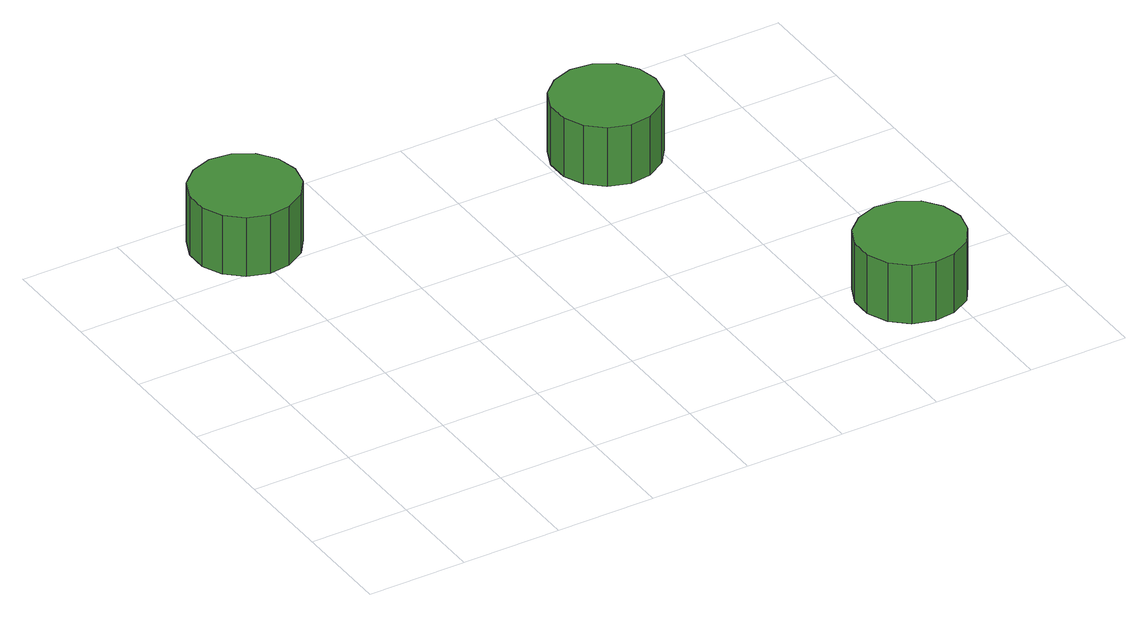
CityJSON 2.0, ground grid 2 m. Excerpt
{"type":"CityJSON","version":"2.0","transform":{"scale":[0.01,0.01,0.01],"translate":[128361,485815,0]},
"CityObjects":{
"tree1":{"type":"SolitaryVegetationObject","attributes":{"function":"something"},"geometry":[{"type":"MultiSurface","lod":"1","boundaries":[[[0,1,2,3,4,5,6,7,8,9,10,11,12,13,14]],[[15,16,17,18,19,20,21,22,23,24,25,26,27,28,29]],[[0,29,28,1]],[[1,28,27,2]],[[2,27,26,3]],[[3,26,25,4]],[[4,25,24,5]],[[5,24,23,6]],[[6,23,22,7]],[[7,22,21,8]],[[8,21,20,9]],[[9,20,19,10]],[[10,19,18,11]],[[11,18,17,12]],[[12,17,16,13]],[[13,16,15,14]],[[14,15,29,0]]]}]},
"tree2":{"type":"SolitaryVegetationObject","attributes":{"function":"something"},"geometry":[{"type":"MultiSurface","lod":"1","boundaries":[[[30,31,32,33,34,35,36,37,38,39,40,41,42,43,44]],[[45,46,47,48,49,50,51,52,53,54,55,56,57,58,59]],[[30,59,58,31]],[[31,58,57,32]],[[32,57,56,33]],[[33,56,55,34]],[[34,55,54,35]],[[35,54,53,36]],[[36,53,52,37]],[[37,52,51,38]],[[38,51,50,39]],[[39,50,49,40]],[[40,49,48,41]],[[41,48,47,42]],[[42,47,46,43]],[[43,46,45,44]],[[44,45,59,30]]]}]},
"tree3":{"type":"SolitaryVegetationObject","attributes":{"function":"something"},"geometry":[{"type":"MultiSurface","lod":"1","boundaries":[[[60,61,62,63,64,65,66,67,68,69,70,71,72,73,74]],[[75,76,77,78,79,80,81,82,83,84,85,86,87,88,89]],[[60,89,88,61]],[[61,88,87,62]],[[62,87,86,63]],[[63,86,85,64]],[[64,85,84,65]],[[65,84,83,66]],[[66,83,82,67]],[[67,82,81,68]],[[68,81,80,69]],[[69,80,79,70]],[[70,79,78,71]],[[71,78,77,72]],[[72,77,76,73]],[[73,76,75,74]],[[74,75,89,60]]]}]}
},
"vertices":[
[304,882,188],[295,925,188],[269,961,188],[231,983,188],[187,988,188],[145,974,188],[112,945,188],[94,904,188],[94,860,188],[112,820,188],[145,791,188],[187,777,188],[231,782,188],[269,804,188],[295,839,188],[295,839,61],[269,804,61],[231,782,61],[187,777,61],[145,791,61],[112,820,61],[94,860,61],[94,904,61],[112,945,61],[145,974,61],[187,988,61],[231,983,61],[269,961,61],[295,925,61],[304,882,61],
[998,767,207],[989,810,207],[963,846,207],[925,868,207],[881,873,207],[839,859,207],[806,830,207],[789,789,207],[789,745,207],[806,705,207],[839,676,207],[881,662,207],[925,667,207],[963,689,207],[989,724,207],[989,724,80],[963,689,80],[925,667,80],[881,662,80],[839,676,80],[806,705,80],[789,745,80],[789,789,80],[806,830,80],[839,859,80],[881,873,80],[925,868,80],[963,846,80],[989,810,80],[998,767,80],
[1254,132,182],[1244,175,182],[1219,210,182],[1180,232,182],[1137,237,182],[1095,223,182],[1062,194,182],[1044,154,182],[1044,110,182],[1062,69,182],[1095,40,182],[1137,26,182],[1180,31,182],[1219,53,182],[1244,89,182],[1244,89,55],[1219,53,55],[1180,31,55],[1137,26,55],[1095,40,55],[1062,69,55],[1044,110,55],[1044,154,55],[1062,194,55],[1095,223,55],[1137,237,55],[1180,232,55],[1219,210,55],[1244,175,55],[1254,132,55]
]}
